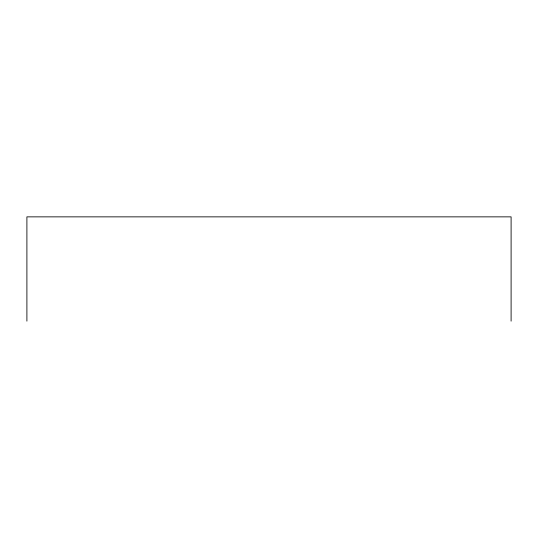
<?xml version="1.0" encoding="UTF-8"?>
<svg xmlns="http://www.w3.org/2000/svg" width="538" height="538" viewBox="0 0 538 538"><rect width="100%" height="100%" fill="white"/><g stroke="black" fill="none" stroke-linecap="round" stroke-linejoin="round"><path stroke-width="0.81" d="M511.1 321.139L511.1 216.861L26.9 216.861L26.9 321.139"/></g></svg>
